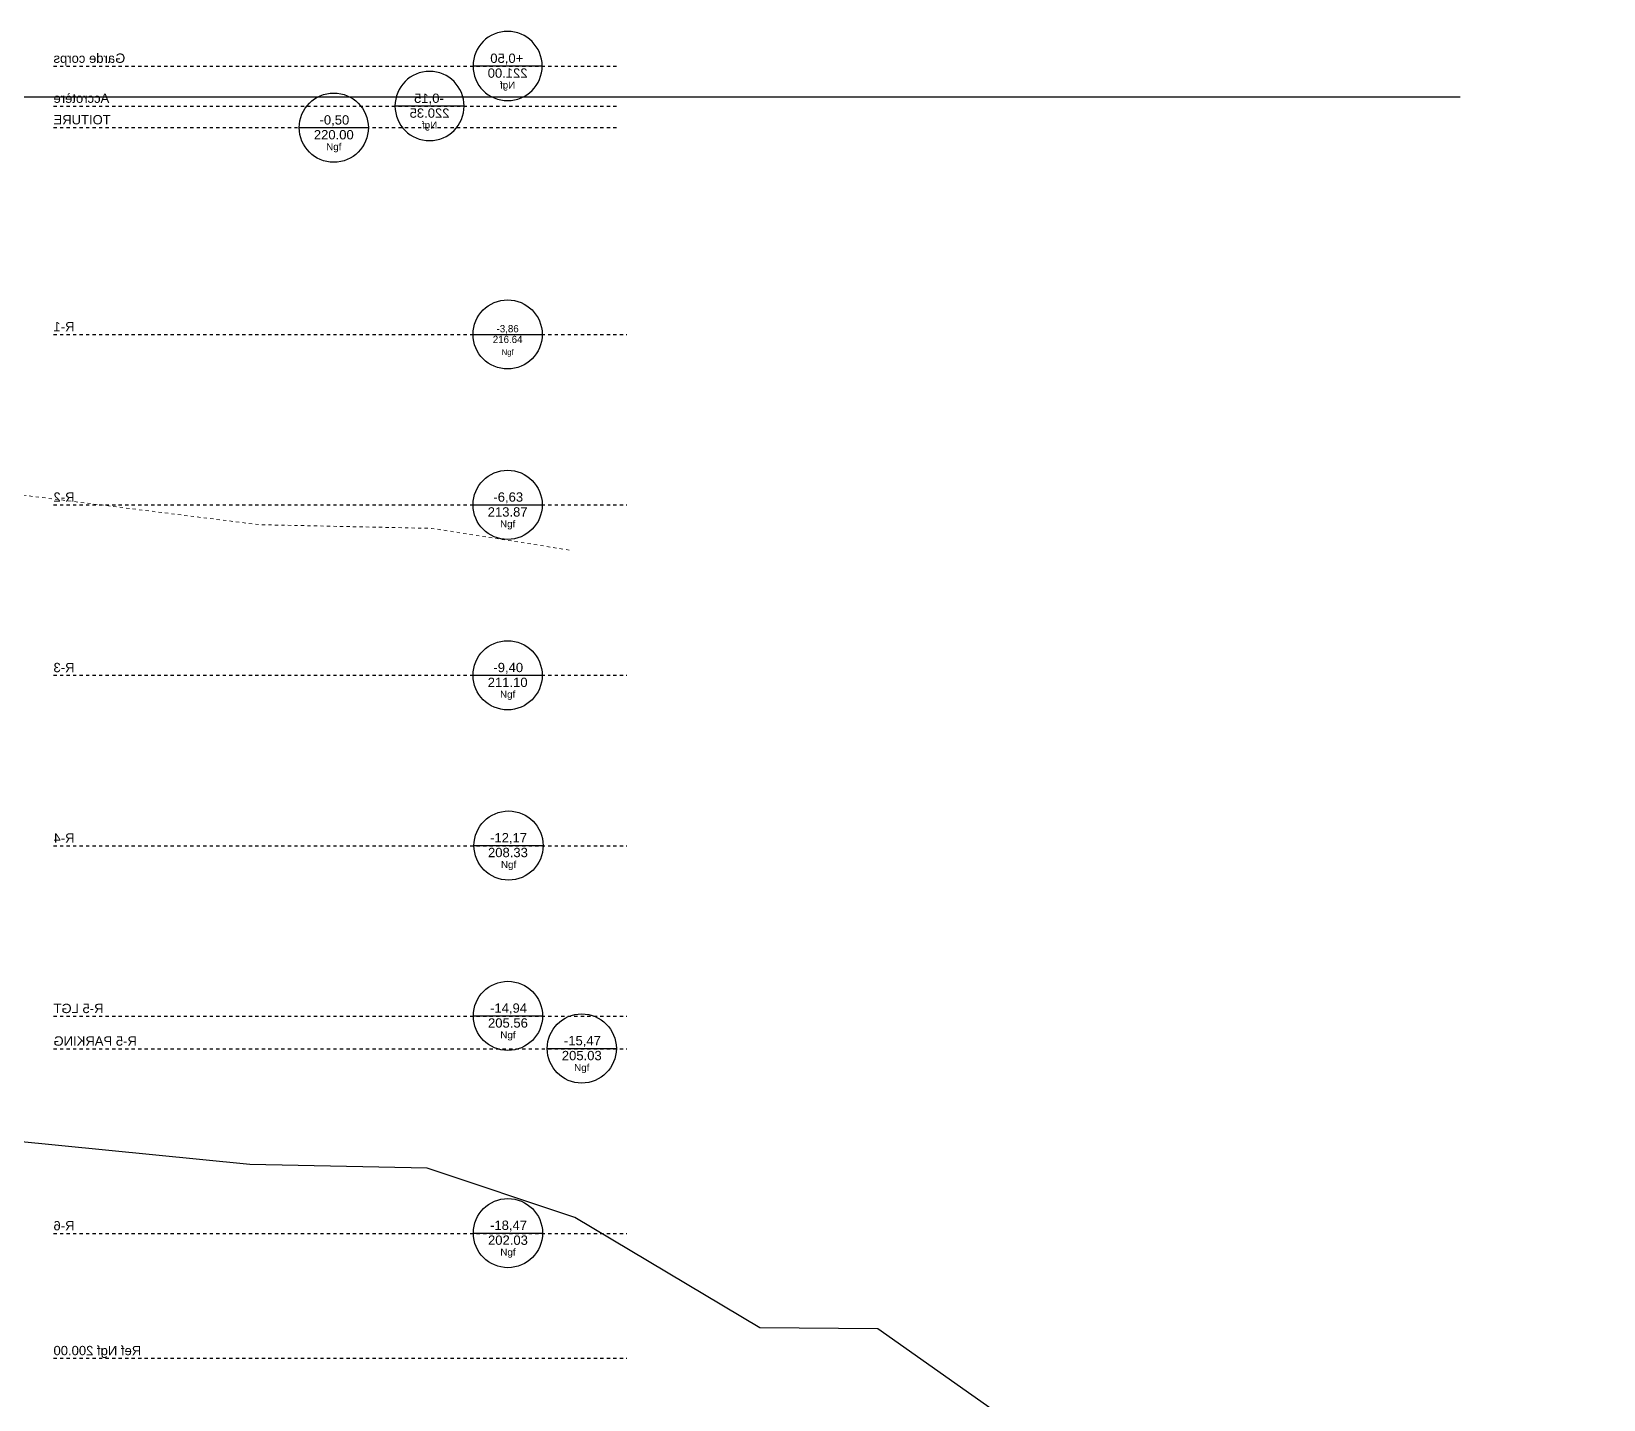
# Model space of a CAD drawing. Header units: centimetres. Extents: x -35664 to 50682, y -23001 to 23705.
# Drawn here: x 12202 to 14758, y -14540 to -12316 of the extents above; entities that cross this region are included whole.
import ezdxf

# ---------------------------------------------------------------- set-up
doc = ezdxf.new("R2010")
doc.units = ezdxf.units.CM
doc.linetypes.add('VW-01', pattern=[0.41656, 0.20828, -0.20828])
for name, color, linetype in [('B Général', 252, 'Continuous'), ('C ANNOTATIONS-cotation', 252, 'Continuous'), ('C ANNOTATIONS-niveaux', 252, 'Continuous'), ('prlm-Coupe', 252, 'Continuous'), ('prlm-GT', 242, 'Continuous')]:
    doc.layers.add(name, color=color, linetype=linetype)
doc.styles.add('Arial', font='arial.ttf')
doc.styles.add('Eurostile', font='Eurosti.TTF')

# ---------------------------------------------------------------- blocks, each defined once
blk = doc.blocks.new('B 90.Alti BAT B R-3')
at = {"layer": 'C ANNOTATIONS-niveaux', "linetype": 'Continuous'}
blk.add_line((-56.8, -0.5), (55.7, -0.5), dxfattribs=at)
blk.add_circle((-0.5, -0.5), 56.2, dxfattribs=at)
at = {"layer": 'C ANNOTATIONS-niveaux', "attachment_point": 2, "rotation": 0, "line_spacing_factor": 0.958078, "style": 'Arial'}
for s, insert, char_height in [('-9,40', (0.5, 19.8), 15.17), ('211.10', (-0.5, -4.4), 15.17), ('Ngf', (-0.5, -25.7), 11.38)]:
    blk.add_mtext(s, dxfattribs=dict(at, insert=insert, char_height=char_height))
blk = doc.blocks.new('B 90.Alti BAT B R-2')
at = {"layer": 'C ANNOTATIONS-niveaux', "linetype": 'Continuous'}
blk.add_line((-56.3, 0), (56.2, 0), dxfattribs=at)
blk.add_circle((0, 0), 56.2, dxfattribs=at)
at = {"layer": 'C ANNOTATIONS-niveaux', "attachment_point": 2, "rotation": 0, "line_spacing_factor": 0.958078, "style": 'Arial'}
for s, insert, char_height in [('-6,63', (1, 20.3), 15.17), ('213.87', (0, -3.9), 15.17), ('Ngf', (0, -25.2), 11.38)]:
    blk.add_mtext(s, dxfattribs=dict(at, insert=insert, char_height=char_height))
blk = doc.blocks.new('B 90.Alti BAT B R-1')
at = {"layer": 'C ANNOTATIONS-niveaux', "linetype": 'Continuous'}
blk.add_line((-55.9, -9), (56.6, -9), dxfattribs=at)
blk.add_circle((0.3, -9), 56.2, dxfattribs=at)
at = {"layer": 'C ANNOTATIONS-niveaux', "attachment_point": 2, "rotation": 0, "line_spacing_factor": 0.894142, "style": 'Eurostile'}
for s, insert, char_height in [('-3,86', (0.3, 6.2), 11.77), ('216.64', (0.3, -11.2), 11.77), ('Ngf', (0.3, -33.1), 9.41)]:
    blk.add_mtext(s, dxfattribs=dict(at, insert=insert, char_height=char_height))
blk = doc.blocks.new('B 90.Alti BAT B TOITURE')
at = {"layer": 'C ANNOTATIONS-niveaux', "linetype": 'Continuous'}
blk.add_line((-55.9, -9), (56.6, -9), dxfattribs=at)
blk.add_circle((0.3, -9), 56.2, dxfattribs=at)
at = {"layer": 'B Général', "char_height": 15.17, "attachment_point": 2, "rotation": 0, "line_spacing_factor": 0.958078, "style": 'Arial'}
for s, insert in [('-0,50', (1.3, 11.2)), ('220.00', (0.3, -12.9))]:
    blk.add_mtext(s, dxfattribs=dict(at, insert=insert))
at = {"layer": 'C ANNOTATIONS-niveaux', "insert": (0.3, -34.2), "char_height": 11.38, "attachment_point": 2, "rotation": 0, "line_spacing_factor": 0.958078, "style": 'Arial'}
blk.add_mtext('Ngf', dxfattribs=at)
blk = doc.blocks.new('B 90.Alti BAT B R-4')
at = {"layer": 'C ANNOTATIONS-niveaux', "linetype": 'Continuous'}
blk.add_line((-55.3, -0.2), (57.2, -0.2), dxfattribs=at)
blk.add_circle((1, -0.2), 56.2, dxfattribs=at)
at = {"layer": 'C ANNOTATIONS-niveaux', "attachment_point": 2, "rotation": 0, "line_spacing_factor": 0.958078, "style": 'Arial'}
for s, insert, char_height in [('-12,17', (1, 20.1), 15.17), ('208.33', (0, -3.9), 15.17), ('Ngf', (1, -25.3), 11.38)]:
    blk.add_mtext(s, dxfattribs=dict(at, insert=insert, char_height=char_height))
blk = doc.blocks.new('B 90.Alti BAT B Garde corps')
at = {"layer": 'B Général', "linetype": 'Continuous'}
blk.add_line((-55.9, -9), (56.6, -9), dxfattribs=at)
blk.add_circle((0.3, -9), 56.2, dxfattribs=at)
at = {"layer": 'B Général', "attachment_point": 2, "rotation": 0, "line_spacing_factor": 0.958078, "style": 'Arial'}
for s, insert, char_height in [('+0,50', (1.7, 11.2), 15.17), ('221.00', (0.3, -12.9), 15.17), ('Ngf', (0.3, -34.2), 11.38)]:
    blk.add_mtext(s, dxfattribs=dict(at, insert=insert, char_height=char_height))
blk = doc.blocks.new('B 90.Alti BAT B R-5 Lgt')
at = {"layer": 'C ANNOTATIONS-niveaux', "linetype": 'Continuous'}
blk.add_line((-56.3, 0), (56.2, 0), dxfattribs=at)
blk.add_circle((0, 0), 56.2, dxfattribs=at)
at = {"layer": 'C ANNOTATIONS-niveaux', "attachment_point": 2, "rotation": 0, "line_spacing_factor": 0.958078, "style": 'Arial'}
for s, insert, char_height in [('-14,94', (1, 20.3), 15.17), ('205.56', (0, -3.9), 15.17), ('Ngf', (0, -25.2), 11.38)]:
    blk.add_mtext(s, dxfattribs=dict(at, insert=insert, char_height=char_height))
blk = doc.blocks.new('B 90.Alti BAT B R-6')
at = {"layer": 'C ANNOTATIONS-niveaux', "linetype": 'Continuous'}
for p, q in [((-56.3, 0), (56.2, 0)), ((-37.5, 0), (37.5, 0))]:
    blk.add_line(p, q, dxfattribs=at)
blk.add_circle((0, 0), 56.2, dxfattribs=at)
at = {"layer": 'C ANNOTATIONS-niveaux', "attachment_point": 2, "rotation": 0, "line_spacing_factor": 0.958078, "style": 'Arial'}
for s, insert, char_height in [('-18,47', (1, 20.3), 15.17), ('202.03', (0, -3.9), 15.17), ('Ngf', (0, -25.2), 11.38)]:
    blk.add_mtext(s, dxfattribs=dict(at, insert=insert, char_height=char_height))
blk = doc.blocks.new('B 90.Alti BAT B ACCROTERE TOITURE')
at = {"layer": 'C ANNOTATIONS-niveaux', "linetype": 'Continuous'}
blk.add_line((-55.9, -9), (56.6, -9), dxfattribs=at)
blk.add_circle((0.3, -9), 56.2, dxfattribs=at)
at = {"layer": 'C ANNOTATIONS-niveaux', "attachment_point": 2, "rotation": 0, "line_spacing_factor": 0.958078, "style": 'Arial'}
for s, insert, char_height in [('-0,15', (1.3, 11.2), 15.17), ('220.35', (0.3, -12.9), 15.17), ('Ngf', (0.3, -34.2), 11.38)]:
    blk.add_mtext(s, dxfattribs=dict(at, insert=insert, char_height=char_height))
blk = doc.blocks.new('B 90.Alti BAT B R-5 Parking')
at = {"layer": 'C ANNOTATIONS-niveaux', "linetype": 'Continuous'}
blk.add_line((-56.3, 0), (56.2, 0), dxfattribs=at)
blk.add_circle((0, 0), 56.2, dxfattribs=at)
at = {"layer": 'C ANNOTATIONS-niveaux', "attachment_point": 2, "rotation": 0, "line_spacing_factor": 0.958078, "style": 'Arial'}
for s, insert, char_height in [('-15,47', (1, 20.3), 15.17), ('205.03', (0, -3.9), 15.17), ('Ngf', (0, -25.2), 11.38)]:
    blk.add_mtext(s, dxfattribs=dict(at, insert=insert, char_height=char_height))
blk = doc.blocks.new('B 90.Niveaux bat B')
at = {"layer": 'B Général', "linetype": 'VW-01', "ltscale": 25.4}
for p, q in [((785.9, 559), (-133.4, 559)), ((785.9, 494), (-133.4, 494)), ((785.9, 459), (-133.4, 459)), ((785.9, 123), (-145.9, 123)), ((785.9, -154), (-145.9, -154)), ((785.9, -431), (-145.9, -431)), ((785.9, -708), (-145.9, -708)), ((785.9, -985), (-145.9, -985)), ((785.9, -1038), (-145.9, -1038)), ((785.9, -1338), (-145.9, -1338)), ((785.9, -1541), (-145.9, -1541))]:
    blk.add_line(p, q, dxfattribs=at)
at = {"layer": 'B Général'}
for name, p in [('B 90.Alti BAT B Garde corps', (47.4, 568.2)), ('B 90.Alti BAT B ACCROTERE TOITURE', (174.3, 503.2))]:
    blk.add_blockref(name, p, dxfattribs=at)
at = {"layer": 'B Général', "xscale": -1}
for name, p in [('B 90.Alti BAT B TOITURE', (330.6, 468)), ('B 90.Alti BAT B R-1', (48, 132)), ('B 90.Alti BAT B R-2', (47.7, -154)), ('B 90.Alti BAT B R-3', (47.2, -430.5)), ('B 90.Alti BAT B R-4', (47.2, -707.5)), ('B 90.Alti BAT B R-5 Lgt', (47.2, -984.5)), ('B 90.Alti BAT B R-5 Parking', (-72.8, -1037.5)), ('B 90.Alti BAT B R-6', (47.2, -1337.5))]:
    blk.add_blockref(name, p, dxfattribs=at)
at = {"layer": 'B Général', "attachment_point": 3, "line_spacing_factor": 0.958078, "style": 'Arial'}
for s, insert, char_height in [('Garde corps', (785.9, 579.5), 15.172), ('Accrotère', (785.9, 514.5), 15.17), ('R-1', (785.9, 143.2), 15.17), ('R-2', (785.9, -133.8), 15.17), ('R-3', (785.9, -410.8), 15.17), ('R-4', (785.9, -687.8), 15.17), ('R-5 LGT', (785.9, -964.8), 15.17), ('R-5 PARKING', (785.9, -1017.8), 15.172), ('R-6', (785.9, -1317.8), 15.17), ('Ref Ngf 200.00', (785.9, -1520.8), 15.172)]:
    blk.add_mtext(s, dxfattribs=dict(at, insert=insert, char_height=char_height))
at = {"layer": 'B Général', "insert": (785.9, 479.5), "char_height": 15.17, "width": 205.857, "attachment_point": 3, "line_spacing_factor": 0.958078, "style": 'Arial'}
blk.add_mtext('TOITURE', dxfattribs=at)
blk = doc.blocks.new('A$C373B78D5')
at = {"layer": 'B Général', "linetype": 'Continuous', "flags": 128}
blk.add_lwpolyline([(-8203.8, 2212), (-8399.8, 2226), (-9084.6, 2731), (-9533.9, 3048), (-9725.4, 3050), (-10026.1, 3229), (-10266.4, 3309), (-10554.3, 3315), (-11018.9, 3361), (-11176.5, 3382), (-11176.5, 3178), (-16050.4, 3178)], dxfattribs=at)
at = {"layer": 'B Général', "linetype": 'VW-01', "lineweight": 18, "ltscale": 25.4, "flags": 128}
blk.add_lwpolyline([(-12214, 4570.3), (-12115.4, 4552), (-10539.7, 4355), (-10259.2, 4349), (-10030.4, 4313)], dxfattribs=at)
at = {"layer": 'C ANNOTATIONS-cotation', "xscale": -1}
blk.add_blockref('B 90.Niveaux bat B', (-10087.8, 4541.2), dxfattribs=at)

msp = doc.modelspace()

# ---------------------------------------------------------------- linework, layer by layer
at = {"layer": 'prlm-GT'}
msp.add_lwpolyline([(2504.784, -12422.694), (14524.417, -12422.694)], dxfattribs=at)

# ---------------------------------------------------------------- block references
at = {"layer": 'prlm-Coupe'}
msp.add_blockref('A$C373B78D5', (23111.623, -17472.851), dxfattribs=at)

doc.saveas('drawing.dxf')
